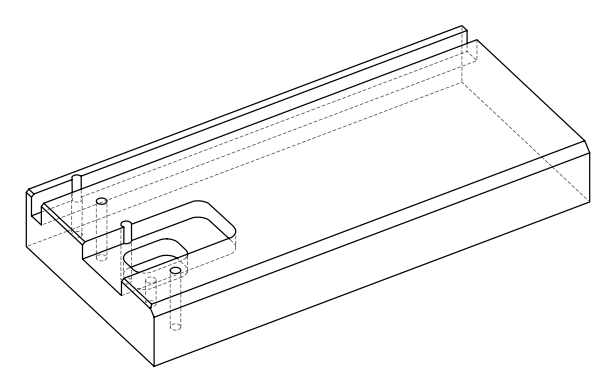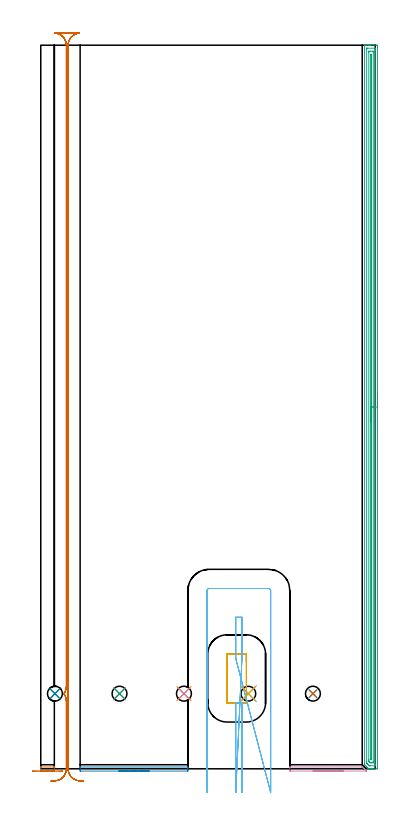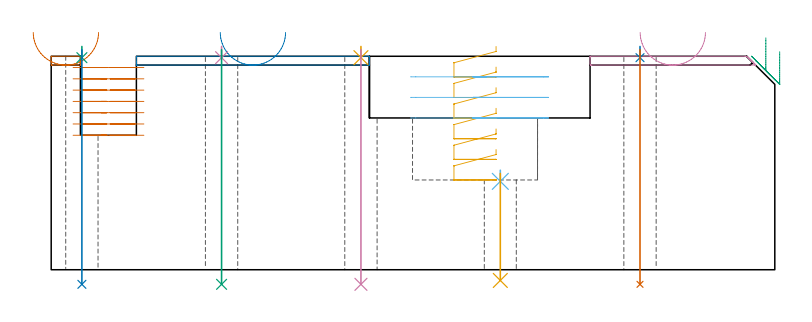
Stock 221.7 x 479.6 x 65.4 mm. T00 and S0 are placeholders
(PLAN: 17 operations, 5 tool changes, 39.1 min)
(1 AREA_MILL | FG_CHAMFER_SURFACE | UGT0205_001 | 0.23 min | 39 mm3)
(2 AREA_MILL_1 | FG_CHAMFER_SURFACE_1 | UGT0205_001 | 0.73 min | 273 mm3)
(3 AREA_MILL_2 | FG_CHAMFER_SURFACE_2 | UGT0205_001 | 15.49 min | 17732 mm3)
(4 AREA_MILL_3 | FG_CHAMFER_SURFACE_3 | UGT0205_001 | 0.55 min | 192 mm3)
(5 MILL_RECTANGULAR_POCKET | POCKET_RECTANGULAR_STRAIGHT | UGT0201_109 | Follow Part, ap 6.35, ae 75% | 1.98 min | 78589 mm3)
(6 MILL_SLOT | SLOT_PARTIAL_RECTANGULAR | UGT0201_109 | Follow Part, ap 6.35, ae 75% | 4.16 min | 128077 mm3)
(7 MILL_RECTANGULAR_SLOT | SLOT_RECTANGULAR | UGT0201_008 | Follow Part, ap 4, ae 75% | 14.53 min | 198738 mm3)
(8 SPOT_DRILL | STEP1HOLE | NXT0321_9005460120000 | 0.03 min | 3 mm3)
(9 SPOT_DRILL_1 | STEP1HOLE_1 | NXT0321_9005460120000 | 0.03 min | 0 mm3)
(10 SPOT_DRILL_2 | STEP1HOLE_2 | NXT0321_9005460120000 | 0.03 min | 1 mm3)
(11 SPOT_DRILL_3 | STEP1HOLE_3 | NXT0321_9005460120000 | 0.03 min | 22 mm3)
(12 SPOT_DRILL_4 | STEP1HOLE_4 | NXT0321_9005460120000 | 0.04 min | 29 mm3)
(13 DRILL_THROUGH_HOLE_INTO_CENTER | STEP1HOLE | UGT0301_494 | 0.29 min | 4995 mm3)
(14 DRILL_THROUGH_HOLE_INTO_CENTER_1 | STEP1HOLE_1 | UGT0301_494 | 0.29 min | 3695 mm3)
(15 DRILL_THROUGH_HOLE_INTO_CENTER_2 | STEP1HOLE_2 | UGT0301_494 | 0.29 min | 4993 mm3)
(16 DRILL_THROUGH_HOLE_INTO_CENTER_3 | STEP1HOLE_3 | UGT0301_494 | 0.29 min | 4751 mm3)
(17 DRILL_THROUGH_HOLE_INTO_CENTER_4 | STEP1HOLE_4 | NXT0301_069 | 0.14 min | 2060 mm3)
(TOOL UGT0205_001 | Chamfer Mill 20 x 3 x 45 deg. | D20 FL50 Z2)
(TOOL UGT0201_109 | End Mill 25.4 mm | D25.4 FL25 Z2)
(TOOL UGT0201_008 | End Mill 16 mm | D16 FL32 Z4)
(TOOL NXT0321_9005460120000 | NC Spot Drill, 142deg, 12mm, Carbide, Uncoated | D12 PA142 FL30 Z2)
(TOOL UGT0301_494 | Carbide Drill 9.9 mm | D9.9 PA118 FL87 Z2)
(TOOL NXT0301_069 | Carbide Drill 9.8mm [860.1-0980-029A1-MM 2214] | D9.8 PA140 FL47 Z2)
(OP 1 AREA_MILL)
G17 G21 G94 G90
T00 M6
G54
G17 G0 G90 X14.5 Y-1.5 S1061 M3
G43 Z75.4 H0
Z72.7
G94 G1 X14.462 Z71.828 F250.
X14.348 Z70.964
X14.159 Z70.112
X13.897 Z69.28
X13.563 Z68.474
X13.16 Z67.7
X12.692 Z66.964
X12.16 Z66.272
X11.571 Z65.629
X10.928 Z65.04
X10.236 Z64.508
X9.5 Z64.04
X8.726 Z63.637
X7.92 Z63.303
X7.088 Z63.041
X6.237 Z62.852
X5.372 Z62.738
X4.5 Z62.7
X0.305 Y-1.499 Z62.701
X0.071 Y-1.496 Z62.704
X0.001 Y-1.492 Z62.706
Y1.053 Z65.251
X0.01 Y1.195 Z65.393
X0.071 Y1.2 Z65.4
X8.929
X8.99 Y1.195 Z65.393
X9. Y1.051 Z65.249
X8.999 Y-1.492 Z62.706
X8.929 Y-1.5 Z62.7
X4.5
X3.628 Z62.738
X2.764 Z62.852
X1.912 Z63.041
X1.08 Z63.303
X0.274 Z63.637
X-0.5 Z64.04
X-1.236 Z64.508
X-1.928 Z65.04
X-2.571 Z65.629
X-3.16 Z66.272
X-3.692 Z66.964
X-4.16 Z67.7
X-4.563 Z68.474
X-4.897 Z69.28
X-5.159 Z70.112
X-5.348 Z70.964
X-5.462 Z71.828
X-5.5 Z72.7
G0 Z75.4
M5
M2
(OP 2 AREA_MILL_1)
G17 G21 G94 G90
T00 M6
G54
G17 G0 G90 X71.8 Y-1.5 S1061 M3
G43 Z75.4 H0
Z72.7
G94 G1 X71.762 Z71.828 F250.
X71.648 Z70.964
X71.459 Z70.112
X71.197 Z69.28
X70.863 Z68.474
X70.46 Z67.7
X69.992 Z66.964
X69.46 Z66.272
X68.871 Z65.629
X68.228 Z65.04
X67.536 Z64.508
X66.8 Z64.04
X66.026 Z63.637
X65.22 Z63.303
X64.388 Z63.041
X63.537 Z62.852
X62.672 Z62.738
X61.8 Z62.7
X26.429
X26.22 Y-1.497 Z62.703
X26.102 Y-1.491 Z62.706
X26.1 Y-1.27 Z62.927
Y-1.033 Z63.164
Y-0.558 Z63.641
Y0.949 Z65.148
X26.11 Y1.194 Z65.392
X26.22 Y1.2 Z65.4
X97.38
X97.49 Y1.194 Z65.392
X97.5 Y0.949 Z65.147
Y0.258 Z64.457
Y-0.558 Z63.641
Y-1.033 Z63.164
Y-1.27 Z62.927
X97.498 Y-1.491 Z62.706
X97.38 Y-1.497 Z62.703
X97.145 Y-1.5 Z62.7
X61.8
X60.928 Z62.738
X60.064 Z62.852
X59.212 Z63.041
X58.38 Z63.303
X57.574 Z63.637
X56.8 Z64.04
X56.064 Z64.508
X55.372 Z65.04
X54.729 Z65.629
X54.14 Z66.272
X53.609 Z66.964
X53.14 Z67.7
X52.737 Z68.474
X52.403 Z69.28
X52.141 Z70.112
X51.952 Z70.964
X51.838 Z71.828
X51.8 Z72.7
G0 Z75.4
M5
M2
(OP 3 AREA_MILL_2)
G17 G21 G94 G90
T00 M6
G54
G17 G0 G90 X223.2 Y249.8 S1061 M3
G43 Z75.4 H0
Z66.8
G94 G1 Y249.762 Z65.928 F250.
Y249.648 Z65.064
Y249.459 Z64.212
Y249.197 Z63.38
Y248.863 Z62.574
Y248.46 Z61.8
Y247.992 Z61.064
Y247.46 Z60.372
Y246.871 Z59.729
Y246.228 Z59.14
Y245.536 Z58.609
Y244.8 Z58.14
Y244.026 Z57.737
Y243.22 Z57.403
Y242.388 Z57.141
Y241.536 Z56.952
Y240.672 Z56.838
Y239.8 Z56.8
Y0.628
X223.197 Y0.261 Z56.801
X223.193 Y0.01 Z56.804
X222.838 Y0. Z57.159
X220.213 Z59.782
X219.693 Z60.304
X219.338 Z60.658
X218.817 Z61.179
X218.462 Z61.532
X217.682 Z62.316
X217.635 Z62.363
X217.398 Z62.598
X217.3 Y0.01 Z62.696
X217.283 Y0.015 Z62.713
X216.825 Y0.475 Z63.175
X216.712 Y0.586 Z63.285
X216.671 Y0.628 Z63.328
X216.466 Y0.833 Z63.533
X216.421 Y0.878 Z63.576
X216.373 Y0.926 Z63.626
X216.181 Y1.119 Z63.818
X216.129 Y1.17 Z63.868
X216.075 Y1.225 Z63.924
X215.895 Y1.405 Z64.104
X215.837 Y1.461 Z64.159
X214.883 Y2.417 Z65.116
X214.741 Y2.559 Z65.256
X214.599 Y2.705 Z65.384
X214.6 Y3.31 Z65.4
Y479.419
X214.602 Y479.59 Z65.388
X214.745 Y479.598 Z65.247
X214.894 Y479.6 Z65.106
X215.127 Z64.873
X215.837 Z64.158
X217.067 Z62.929
X217.587 Z62.407
X218.202 Z61.793
X222.578 Z57.42
X222.838 Y479.597 Z57.16
X223.193 Y479.59 Z56.805
X223.198 Y479.339 Z56.801
X223.2 Y478.972 Z56.8
Y478.601
Y239.8
X221.786 Z58.214
X221.785 Y2.598 Z58.215
Y2.417
X221.78 Y2.061 Z58.22
X221.779 Y2.02 Z58.221
X221.771 Y2.01 Z58.229
X221.74 Y2.007 Z58.26
X221.631 Y2.002 Z58.369
X221.495 Y2. Z58.505
X218.462 Y2.001 Z61.538
X217.992 Y2.003 Z62.008
X217.792 Y2.01 Z62.208
X217.738 Y2.024 Z62.262
X217.672 Y2.084 Z62.328
X217.587 Y2.165 Z62.413
X217.333 Y2.417 Z62.667
X216.712 Y3.038 Z63.288
X216.442 Y3.311 Z63.558
X216.158 Y3.604 Z63.842
X216.021 Y3.761 Z63.979
X216.019 Y3.846 Z63.981
X216.015 Y4.023 Z63.985
Y4.205
X216.014 Y4.918 Z63.986
Y477.002
X216.015 Y477.183 Z63.985
X216.02 Y477.539 Z63.98
X216.021 Y477.58 Z63.979
X216.029 Y477.59 Z63.971
X216.06 Y477.593 Z63.94
X216.169 Y477.598 Z63.831
X216.305 Y477.6 Z63.695
X221.556 Y477.599 Z58.444
X221.728 Y477.593 Z58.272
X221.761 Y477.59 Z58.239
X221.779 Y477.578 Z58.221
X221.781 Y477.54 Z58.219
X221.784 Y477.366 Z58.216
X221.785 Y477.183 Z58.215
X221.786 Y476.47 Z58.214
Y239.8
X220.372 Z59.628
X220.371 Y4.937 Z59.629
X220.367 Y4.205 Z59.633
X220.365 Y4.049 Z59.635
X220.358 Y4.01 Z59.642
X220.313 Y4.007 Z59.687
X220.213 Y4.004 Z59.787
X219.538 Y4. Z60.462
X219.338 Z60.662
X218.663 Z61.337
X218.462 Y4.003 Z61.538
X218.262 Y4.007 Z61.738
X218.207 Y4.01 Z61.793
X218.175 Y4.035 Z61.825
X218.115 Y4.09 Z61.885
X217.995 Y4.205 Z62.005
X217.587 Y4.615 Z62.413
X217.471 Y4.737 Z62.529
X217.444 Y4.767 Z62.556
X217.435 Y4.83 Z62.565
X217.432 Y4.937 Z62.568
X217.43 Y5.099 Z62.57
X217.429 Y5.261 Z62.571
X217.428 Y5.993 Z62.572
X217.429 Y474.663 Z62.571
X217.433 Y475.395 Z62.567
X217.434 Y475.551 Z62.566
X217.442 Y475.59 Z62.558
X217.487 Y475.593 Z62.513
X217.587 Y475.596 Z62.413
X218.262 Y475.6 Z61.738
X218.462 Z61.538
X220.012 Z59.988
X220.213 Y475.599 Z59.787
X220.279 Y475.598 Z59.721
X220.332 Y475.594 Z59.668
X220.362 Y475.591 Z59.638
X220.365 Y475.556 Z59.635
X220.369 Y475.395 Z59.631
X220.371 Y475.234 Z59.629
X220.372 Y239.8 Z59.628
X218.957 Z61.043
Y6.323
X218.954 Y6.206 Z61.046
X218.947 Y6.01 Z61.053
X218.9 Y6.008 Z61.1
X218.853 Y6.01 Z61.147
X218.846 Y6.206 Z61.154
X218.843 Y6.323 Z61.157
Y6.382
Y473.277
X218.846 Y473.394 Z61.154
X218.853 Y473.59 Z61.147
X218.9 Y473.593 Z61.1
X218.947 Y473.59 Z61.053
X218.954 Y473.394 Z61.046
X218.957 Y473.277 Z61.043
Y473.219
Y239.8
Y238.928 Z61.081
Y238.064 Z61.195
Y237.212 Z61.383
Y236.38 Z61.646
Y235.574 Z61.98
Y234.8 Z62.382
Y234.064 Z62.851
Y233.372 Z63.382
Y232.729 Z63.972
Y232.14 Z64.615
Y231.608 Z65.307
Y231.14 Z66.043
Y230.737 Z66.816
Y230.403 Z67.622
Y230.141 Z68.454
Y229.952 Z69.306
Y229.838 Z70.171
Y229.8 Z71.043
G0 Z75.4
M5
M2
(OP 4 AREA_MILL_3)
G17 G21 G94 G90
T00 M6
G54
G17 G0 G90 X200.45 Y-1.5 S1061 M3
G43 Z75.4 H0
Z72.7
G94 G1 X200.412 Z71.829 F250.
X200.298 Z70.964
X200.109 Z70.112
X199.847 Z69.28
X199.513 Z68.474
X199.11 Z67.7
X198.642 Z66.964
X198.11 Z66.272
X197.521 Z65.629
X196.878 Z65.04
X196.186 Z64.509
X195.45 Z64.04
X194.676 Z63.637
X193.87 Z63.303
X193.038 Z63.041
X192.186 Z62.852
X191.322 Z62.738
X190.45 Z62.7
X165.624
X165.415 Y-1.499 Z62.701
X165.181 Y-1.495 Z62.705
X165.101 Y-1.492 Z62.706
X165.1 Y0.733 Z64.931
X165.101 Y1.032 Z65.23
X165.11 Y1.195 Z65.392
X165.181 Y1.2 Z65.4
X212.616
X213.092 Z65.385
X213.115 Y1.184 Z65.377
X213.127 Y1.174 Z65.372
X213.503 Y0.798 Z64.996
X213.569 Y0.733 Z64.929
X213.633 Y0.668 Z64.867
X213.798 Y0.502 Z64.701
X213.863 Y0.438 Z64.635
X213.926 Y0.375 Z64.574
X214.094 Y0.207 Z64.406
X214.157 Y0.144 Z64.341
X214.218 Y0.082 Z64.281
X214.389 Y-0.089 Z64.11
X214.452 Y-0.15 Z64.047
X214.511 Y-0.211 Z63.988
X214.685 Y-0.384 Z63.815
X214.746 Y-0.444 Z63.752
X214.804 Y-0.504 Z63.695
X214.98 Y-0.68 Z63.519
X215.04 Y-0.738 Z63.458
X215.097 Y-0.796 Z63.403
X215.276 Y-0.975 Z63.224
X215.334 Y-1.033 Z63.164
X215.5 Y-1.2 Z63.
X215.571 Y-1.272 Z62.928
X215.767 Y-1.474 Z62.724
X215.786 Y-1.497 Z62.701
X215.589 Y-1.5 Z62.7
X190.45
X189.578 Z62.738
X188.714 Z62.852
X187.862 Z63.041
X187.03 Z63.303
X186.224 Z63.637
X185.45 Z64.04
X184.714 Z64.509
X184.022 Z65.04
X183.379 Z65.629
X182.79 Z66.272
X182.258 Z66.964
X181.79 Z67.7
X181.387 Z68.474
X181.053 Z69.28
X180.791 Z70.112
X180.602 Z70.964
X180.488 Z71.828
X180.45 Z72.7
G0 Z75.4
M5
M2
(OP 5 MILL_RECTANGULAR_POCKET)
G17 G21 G94 G90
T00 M6
G54
G17 G0 G90 X136.3 Y70.356 S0 M3
G43 Z75.4 H0
Z68.4
G94 G1 Y76. Z66.888 F250.
Y76.032 Z66.879
X136.274 Y76.074 Z66.866
X136.232 Y76.1 Z66.852
X123.468 Z63.432
X123.426 Y76.074 Z63.419
X123.4 Y76.032 Z63.406
Y76. Z63.397
Y59.9 Z59.083
Y43.8 F500.
X123.405 Y43.745
X123.445 Y43.705
X123.5 Y43.7
X136.2
X136.255 Y43.705
X136.295 Y43.745
X136.3 Y43.8
Y76.
X136.295 Y76.055
X136.255 Y76.095
X136.2 Y76.1
X123.5
X123.445 Y76.095
X123.405 Y76.055
X123.4 Y76.
Y59.9
Y58.9
G0 X136.3 Y70.356 Z62.083
G1 Y76. Z60.571 F250.
Y76.032 Z60.562
X136.274 Y76.074 Z60.549
X136.232 Y76.1 Z60.536
X123.468 Z57.116
X123.426 Y76.074 Z57.102
X123.4 Y76.032 Z57.089
Y76. Z57.081
Y59.9 Z52.767
Y43.8 F500.
X123.405 Y43.745
X123.445 Y43.705
X123.5 Y43.7
X136.2
X136.255 Y43.705
X136.295 Y43.745
X136.3 Y43.8
Y76.
X136.295 Y76.055
X136.255 Y76.095
X136.2 Y76.1
X123.5
X123.445 Y76.095
X123.405 Y76.055
X123.4 Y76.
Y59.9
Y58.9
G0 X136.3 Y70.356 Z55.767
G1 Y76. Z54.254 F250.
Y76.032 Z54.246
X136.274 Y76.074 Z54.232
X136.232 Y76.1 Z54.219
X123.468 Z50.799
X123.426 Y76.074 Z50.786
X123.4 Y76.032 Z50.773
Y76. Z50.764
Y59.9 Z46.45
Y43.8 F500.
X123.405 Y43.745
X123.445 Y43.705
X123.5 Y43.7
X136.2
X136.255 Y43.705
X136.295 Y43.745
X136.3 Y43.8
Y76.
X136.295 Y76.055
X136.255 Y76.095
X136.2 Y76.1
X123.5
X123.445 Y76.095
X123.405 Y76.055
X123.4 Y76.
Y59.9
Y58.9
G0 X136.3 Y70.356 Z49.45
G1 Y76. Z47.938 F250.
Y76.032 Z47.929
X136.274 Y76.074 Z47.916
X136.232 Y76.1 Z47.902
X123.468 Z44.482
X123.426 Y76.074 Z44.469
X123.4 Y76.032 Z44.456
Y76. Z44.447
Y59.9 Z40.133
Y43.8 F500.
X123.405 Y43.745
X123.445 Y43.705
X123.5 Y43.7
X136.2
X136.255 Y43.705
X136.295 Y43.745
X136.3 Y43.8
Y76.
X136.295 Y76.055
X136.255 Y76.095
X136.2 Y76.1
X123.5
X123.445 Y76.095
X123.405 Y76.055
X123.4 Y76.
Y59.9
Y58.9
G0 X136.3 Y70.356 Z43.133
G1 Y76. Z41.621 F250.
Y76.032 Z41.612
X136.274 Y76.074 Z41.599
X136.232 Y76.1 Z41.586
X123.468 Z38.166
X123.426 Y76.074 Z38.152
X123.4 Y76.032 Z38.139
Y76. Z38.131
Y59.9 Z33.817
Y43.8 F500.
X123.405 Y43.745
X123.445 Y43.705
X123.5 Y43.7
X136.2
X136.255 Y43.705
X136.295 Y43.745
X136.3 Y43.8
Y76.
X136.295 Y76.055
X136.255 Y76.095
X136.2 Y76.1
X123.5
X123.445 Y76.095
X123.405 Y76.055
X123.4 Y76.
Y59.9
Y58.9
G0 X136.3 Y70.356 Z36.817
G1 Y76. Z35.304 F250.
Y76.032 Z35.296
X136.274 Y76.074 Z35.282
X136.232 Y76.1 Z35.269
X123.468 Z31.849
X123.426 Y76.074 Z31.836
X123.4 Y76.032 Z31.823
Y76. Z31.814
Y59.9 Z27.5
Y43.8 F500.
X123.405 Y43.745
X123.445 Y43.705
X123.5 Y43.7
X136.2
X136.255 Y43.705
X136.295 Y43.745
X136.3 Y43.8
Y76.
X136.295 Y76.055
X136.255 Y76.095
X136.2 Y76.1
X123.5
X123.445 Y76.095
X123.405 Y76.055
X123.4 Y76.
Y59.9
Y58.9
G0 Z75.4
M5
M2
(OP 6 MILL_SLOT)
G17 G21 G94 G90
T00 M6
G54
G17 G0 G90 X133.35 Y-15.7 S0 M3
G43 Z75.4 H0
Z59.1
G94 G1 Y-12.7 F250.
Y43.7 F500.
X129.25
Y-12.7
Y-15.7 F250.
X133.35 Y73.1 F500.
Y76.1 F250.
Y100.45 F500.
X129.25
Y76.1
Y73.1 F250.
X152.4 Y-15.7 F500.
Y-12.7 F250.
Y118. F500.
G3 X150.9 Y119.5 R1.5
G1 X111.7
G3 X110.2 Y118. R1.5
G1 Y-12.7
Y-15.7 F250.
G0 X133.35 Z52.8
G1 Y-12.7
Y43.7 F500.
X129.25
Y-12.7
Y-15.7 F250.
X133.35 Y73.1 F500.
Y76.1 F250.
Y100.45 F500.
X129.25
Y76.1
Y73.1 F250.
X152.4 Y-15.7 F500.
Y-12.7 F250.
Y118. F500.
G3 X150.9 Y119.5 R1.5
G1 X111.7
G3 X110.2 Y118. R1.5
G1 Y-12.7
Y-15.7 F250.
G0 X133.35 Z46.5
G1 Y-12.7
Y43.7 F500.
X129.25
Y-12.7
Y-15.7 F250.
X133.35 Y73.1 F500.
Y76.1 F250.
Y100.45 F500.
X129.25
Y76.1
Y73.1 F250.
X152.4 Y-15.7 F500.
Y-12.7 F250.
Y118. F500.
G3 X150.9 Y119.5 R1.5
G1 X111.7
G3 X110.2 Y118. R1.5
G1 Y-12.7
Y-15.7 F250.
G0 Z75.4
M5
M2
(OP 7 MILL_RECTANGULAR_SLOT)
G17 G21 G94 G90
T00 M6
G54
G17 G0 G90 X28.397 Y-8.23 S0 M3
G43 Z75.4 H0
Z61.943
G94 G1 X25.408 Y-7.97 F250.
G2 X18.1 Y0. R8. F500.
G1 Y479.6
G2 X25.7 Y487.59 R8.
G1 Y487.6
X9.4
Y487.59
G2 X17. Y479.6 R8.
G1 Y54.734
G2 X15.297 Y49.8 R8.
X17. Y44.866 R8.
G1 Y0.
G2 X9.692 Y-7.97 R8.
G1 X6.703 Y-8.23 F250.
G0 X28.397 Z58.486
G1 X25.408 Y-7.97
G2 X18.1 Y0. R8. F500.
G1 Y479.6
G2 X25.7 Y487.59 R8.
G1 Y487.6
X9.4
Y487.59
G2 X17. Y479.6 R8.
G1 Y54.734
G2 X15.297 Y49.8 R8.
X17. Y44.866 R8.
G1 Y0.
G2 X9.692 Y-7.97 R8.
G1 X6.703 Y-8.23 F250.
G0 X28.397 Z55.029
G1 X25.408 Y-7.97
G2 X18.1 Y0. R8. F500.
G1 Y479.6
G2 X25.7 Y487.59 R8.
G1 Y487.6
X9.4
Y487.59
G2 X17. Y479.6 R8.
G1 Y54.734
G2 X15.297 Y49.8 R8.
X17. Y44.866 R8.
G1 Y0.
G2 X9.692 Y-7.97 R8.
G1 X6.703 Y-8.23 F250.
G0 X28.397 Z51.571
G1 X25.408 Y-7.97
G2 X18.1 Y0. R8. F500.
G1 Y479.6
G2 X25.7 Y487.59 R8.
G1 Y487.6
X9.4
Y487.59
G2 X17. Y479.6 R8.
G1 Y54.734
G2 X15.297 Y49.8 R8.
X17. Y44.866 R8.
G1 Y0.
G2 X9.692 Y-7.97 R8.
G1 X6.703 Y-8.23 F250.
G0 X28.397 Z48.114
G1 X25.408 Y-7.97
G2 X18.1 Y0. R8. F500.
G1 Y479.6
G2 X25.7 Y487.59 R8.
G1 Y487.6
X9.4
Y487.59
G2 X17. Y479.6 R8.
G1 Y54.734
G2 X15.297 Y49.8 R8.
X17. Y44.866 R8.
G1 Y0.
G2 X9.692 Y-7.97 R8.
G1 X6.703 Y-8.23 F250.
G0 X28.397 Z44.657
G1 X25.408 Y-7.97
G2 X18.1 Y0. R8. F500.
G1 Y479.6
G2 X25.7 Y487.59 R8.
G1 Y487.6
X9.4
Y487.59
G2 X17. Y479.6 R8.
G1 Y54.734
G2 X15.297 Y49.8 R8.
X17. Y44.866 R8.
G1 Y0.
G2 X9.692 Y-7.97 R8.
G1 X6.703 Y-8.23 F250.
G0 X28.397 Z41.2
G1 X25.408 Y-7.97
G2 X18.1 Y0. R8. F500.
G1 Y479.6
G2 X25.7 Y487.59 R8.
G1 Y487.6
X9.4
Y487.59
G2 X17. Y479.6 R8.
G1 Y54.734
G2 X15.297 Y49.8 R8.
X17. Y44.866 R8.
G1 Y0.
G2 X9.692 Y-7.97 R8.
G1 X6.703 Y-8.23 F250.
G0 Z75.4
M5
M2
(OP 8 SPOT_DRILL)
G17 G21 G94 G90
T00 M6
G54
G17 G0 G90 X180.4 Y49.8 S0 M3
G43 Z75.4 H0
G94 G81 G98 Z64.974 F250. R68.4
G80
M5
M2
(OP 9 SPOT_DRILL_1)
G17 G21 G94 G90
T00 M6
G54
G17 G0 G90 X9.4 Y49.8 S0 M3
G43 Z75.4 H0
G94 G81 G98 Z64.974 F250. R68.4
G80
M5
M2
(OP 10 SPOT_DRILL_2)
G17 G21 G94 G90
T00 M6
G54
G17 G0 G90 X52.2 Y49.8 S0 M3
G43 Z75.4 H0
G94 G81 G98 Z64.974 F250. R68.4
G80
M5
M2
(OP 11 SPOT_DRILL_3)
G17 G21 G94 G90
T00 M6
G54
G17 G0 G90 X94.9 Y49.8 S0 M3
G43 Z75.4 H0
G94 G81 G98 Z64.974 F250. R68.4
G80
M5
M2
(OP 12 SPOT_DRILL_4)
G17 G21 G94 G90
T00 M6
G54
G17 G0 G90 X137.6 Y49.8 S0 M3
G43 Z75.4 H0
G94 G81 G98 Z27.074 F250. R30.5
G80
M5
M2
(OP 13 DRILL_THROUGH_HOLE_INTO_CENTER)
G17 G21 G94 G90
T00 M6
G54
G17 G0 G90 X180.4 Y49.8 S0 M3
G43 Z75.4 H0
G94 G73 G98 Z-4.474 F250. Q8.734 R67.4
G80
M5
M2
(OP 14 DRILL_THROUGH_HOLE_INTO_CENTER_1)
G17 G21 G94 G90
T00 M6
G54
G17 G0 G90 X9.4 Y49.8 S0 M3
G43 Z75.4 H0
G94 G73 G98 Z-4.474 F250. Q8.734 R67.4
G80
M5
M2
(OP 15 DRILL_THROUGH_HOLE_INTO_CENTER_2)
G17 G21 G94 G90
T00 M6
G54
G17 G0 G90 X52.2 Y49.8 S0 M3
G43 Z75.4 H0
G94 G73 G98 Z-4.474 F250. Q8.734 R67.4
G80
M5
M2
(OP 16 DRILL_THROUGH_HOLE_INTO_CENTER_3)
G17 G21 G94 G90
T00 M6
G54
G17 G0 G90 X94.9 Y49.8 S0 M3
G43 Z75.4 H0
G94 G73 G98 Z-4.474 F250. Q8.734 R67.4
G80
M5
M2
(OP 17 DRILL_THROUGH_HOLE_INTO_CENTER_4)
G17 G21 G94 G90
T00 M6
G54
G17 G0 G90 X137.6 Y49.8 S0 M3
G43 Z75.4 H1
G94 G73 G98 Z-3.283 F250. Q7.696 R29.5
G80
M5
M2
